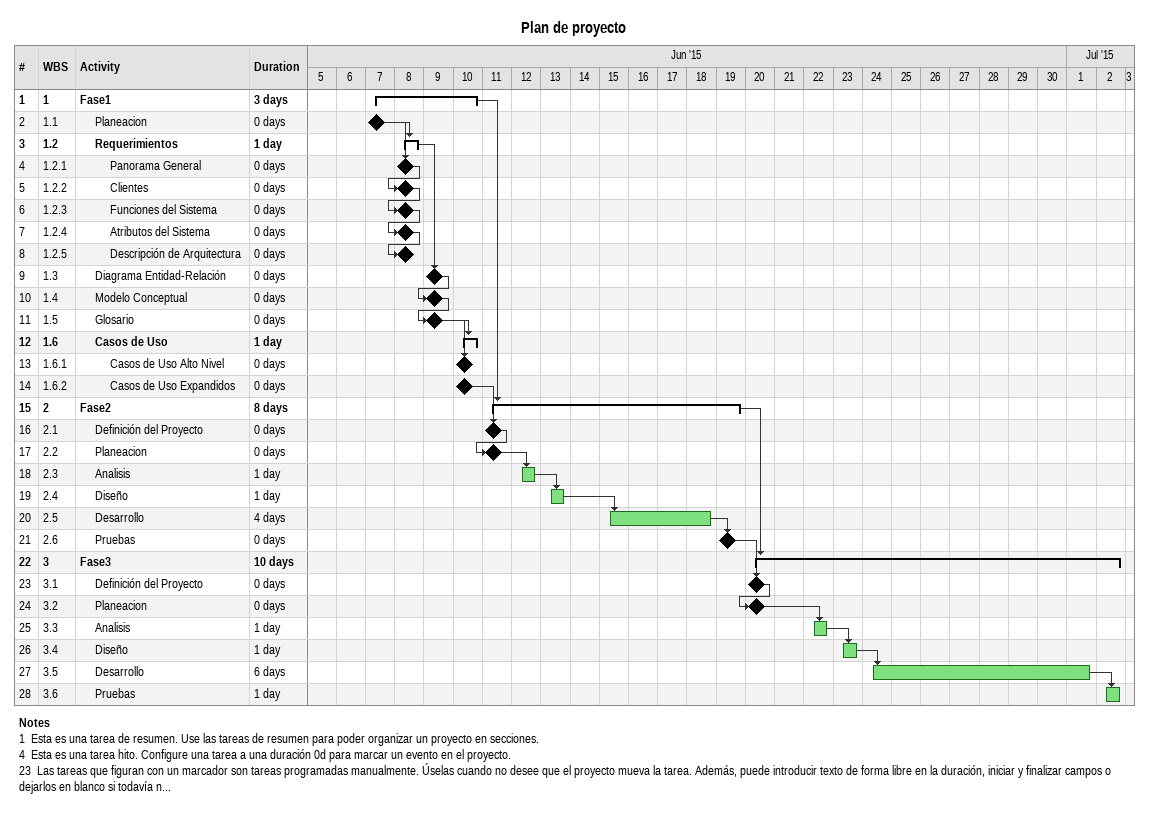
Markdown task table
Plan de proyecto

| ID | WBS | Task | Duration | Start | Finish | Predecessors |
|---|---|---|---|---|---|---|
| 1 | 1 | **Fase1** | 3d | 2015-06-07 | 2015-06-10 |  |
| 2 | 1.1 | Planeacion | 0d | 2015-06-07 | 2015-06-07 |  |
| 3 | 1.2 | **Requerimientos** | 1d | 2015-06-08 | 2015-06-08 | 2 |
| 4 | 1.2.1 | Panorama General | 0d | 2015-06-08 | 2015-06-08 | 2 |
| 5 | 1.2.2 | Clientes | 0d | 2015-06-08 | 2015-06-08 | 4 |
| 6 | 1.2.3 | Funciones del Sistema | 0d | 2015-06-08 | 2015-06-08 | 5 |
| 7 | 1.2.4 | Atributos del Sistema | 0d | 2015-06-08 | 2015-06-08 | 6 |
| 8 | 1.2.5 | Descripción de Arquitectura | 0d | 2015-06-08 | 2015-06-08 | 7 |
| 9 | 1.3 | Diagrama Entidad-Relación | 0d | 2015-06-09 | 2015-06-09 | 3 |
| 10 | 1.4 | Modelo Conceptual | 0d | 2015-06-09 | 2015-06-09 | 9 |
| 11 | 1.5 | Glosario | 0d | 2015-06-09 | 2015-06-09 | 10 |
| 12 | 1.6 | **Casos de Uso** | 1d | 2015-06-10 | 2015-06-10 | 11 |
| 13 | 1.6.1 | Casos de Uso Alto Nivel | 0d | 2015-06-10 | 2015-06-10 | 11 |
| 14 | 1.6.2 | Casos de Uso Expandidos | 0d | 2015-06-10 | 2015-06-10 |  |
| 15 | 2 | **Fase2** | 8d | 2015-06-11 | 2015-06-19 | 1 |
| 16 | 2.1 | Definición del Proyecto | 0d | 2015-06-11 | 2015-06-11 | 14 |
| 17 | 2.2 | Planeacion | 0d | 2015-06-11 | 2015-06-11 | 16 |
| 18 | 2.3 | Analisis | 1d | 2015-06-12 | 2015-06-12 | 17 |
| 19 | 2.4 | Diseño | 1d | 2015-06-13 | 2015-06-13 | 18 |
| 20 | 2.5 | Desarrollo | 4d | 2015-06-15 | 2015-06-18 | 19 |
| 21 | 2.6 | Pruebas | 0d | 2015-06-19 | 2015-06-19 | 20 |
| 22 | 3 | **Fase3** | 10d | 2015-06-20 | 2015-07-02 | 15 |
| 23 | 3.1 | Definición del Proyecto | 0d | 2015-06-20 | 2015-06-20 | 21 |
| 24 | 3.2 | Planeacion | 0d | 2015-06-20 | 2015-06-20 | 23 |
| 25 | 3.3 | Analisis | 1d | 2015-06-22 | 2015-06-22 | 24 |
| 26 | 3.4 | Diseño | 1d | 2015-06-23 | 2015-06-23 | 25 |
| 27 | 3.5 | Desarrollo | 6d | 2015-06-24 | 2015-07-01 | 26 |
| 28 | 3.6 | Pruebas | 1d | 2015-07-02 | 2015-07-02 | 27 |

Notes
- 1: Esta es una tarea de resumen. Use las tareas de resumen para poder organizar un proyecto en secciones.
- 4: Esta es una tarea hito. Configure una tarea a una duración 0d para marcar un evento en el proyecto.
- 23: Las tareas que figuran con un marcador son tareas programadas manualmente. Úselas cuando no desee que el proyecto mueva la tarea. Además, puede introducir texto de forma libre en la duración, iniciar y finalizar campos o dejarlos en blanco si todavía n...
